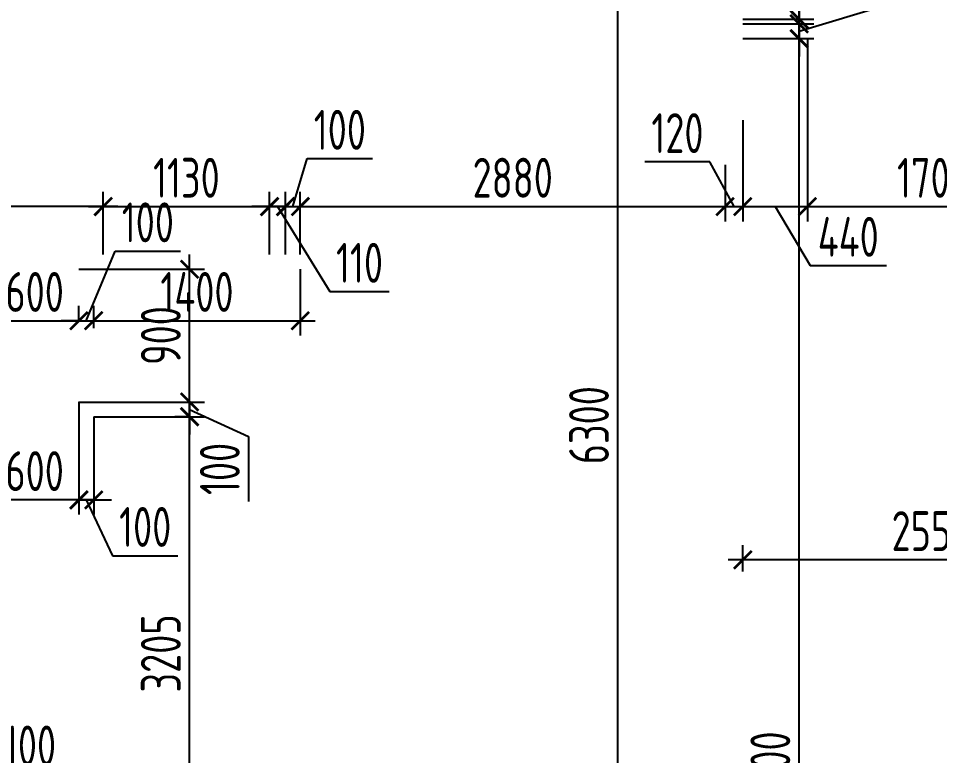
# Model space of a CAD drawing. Header units: millimetres. Extents: x -350007 to 536090, y -888 to 198380.
# Drawn here: x -204945 to -198700, y 101413 to 106406 of the extents above; entities that cross this region are included whole.
import ezdxf

# ---------------------------------------------------------------- set-up
doc = ezdxf.new("R2010")
doc.units = ezdxf.units.MM
doc.layers.add('АР_Размеры нов.', color=15, linetype='Continuous', lineweight=0)
doc.styles.add('ISOCPEUR', font='isocpeur.ttf', dxfattribs={"width": 0.7})
doc.dimstyles.new('R_100', dxfattribs={"dimtxt": 270, "dimasz": 120, "dimexe": 100, "dimexo": 0, "dimgap": 60, "dimtad": 1, "dimdec": 0, "dimrnd": 5, "dimzin": 0, "dimdsep": 46, "dimtxsty": 'ISOCPEUR', "dimblk": 'ARCHTICK', "dimcen": 0, "dimdle": 100, "dimclrd": 256, "dimclre": 256, "dimclrt": 256, "dimadec": 0, "dimazin": 0, "dimtfac": 2, "dimtdec": 0, "dimtofl": 0, "dimtmove": 1, "dimatfit": 3, "dimfxl": 1, "dimtvp": 3, "dimtolj": 1, "dimtzin": 0, "dimarcsym": 0})

# ---------------------------------------------------------------- blocks, each defined once
blk = doc.blocks.new('_ArchTick')
at = {"color": 0, "linetype": 'ByBlock', "const_width": 0.15}
blk.add_lwpolyline([(-0.5, -0.5), (0.5, 0.5)], dxfattribs=at)
blk = doc.blocks.new('*D2752')
at = {"layer": 'Defpoints', "color": 0, "ltscale": 100, "transparency": 16777216}
for p in [(-203241.9, 105131.6), (-204369.9, 104807.7), (-203241.9, 104807.7)]:
    blk.add_point(p, dxfattribs=at)
at = {"layer": 'АР_Размеры нов.', "lineweight": -2, "ltscale": 100, "transparency": 16777216}
for p, q in [((-204369.9, 104807.7), (-204369.9, 105231.6)), ((-203241.9, 104807.7), (-203241.9, 105231.6)), ((-204469.9, 105131.6), (-203141.9, 105131.6))]:
    blk.add_line(p, q, dxfattribs=at)
at = {"layer": 'АР_Размеры нов.', "lineweight": -2, "ltscale": 100, "transparency": 16777216, "xscale": 120, "yscale": 120, "zscale": 120, "rotation": 180}
blk.add_blockref('_ArchTick', (-204369.9, 105131.6), dxfattribs=at)
at = {"layer": 'АР_Размеры нов.', "lineweight": -2, "ltscale": 100, "transparency": 16777216, "xscale": 120, "yscale": 120, "zscale": 120}
blk.add_blockref('_ArchTick', (-203241.9, 105131.6), dxfattribs=at)
at = {"layer": 'АР_Размеры нов.', "ltscale": 100, "transparency": 16777216, "insert": (-203805.9, 105326.6), "char_height": 270, "attachment_point": 5, "style": 'ISOCPEUR'}
blk.add_mtext('\\A1;1130', dxfattribs=at)
blk = doc.blocks.new('*D3033')
at = {"layer": 'Defpoints', "color": 0, "ltscale": 500, "transparency": 16777216}
for p in [(-200033.9, 106269.4), (-199652.6, 106269.4), (-200033.9, 96270.7)]:
    blk.add_point(p, dxfattribs=at)
at = {"layer": 'АР_Размеры нов.', "lineweight": -2, "ltscale": 500, "transparency": 16777216}
for p, q in [((-199652.6, 96170.7), (-199652.6, 106369.4)), ((-200033.9, 106269.4), (-199552.6, 106269.4)), ((-200033.9, 96270.7), (-199552.6, 96270.7))]:
    blk.add_line(p, q, dxfattribs=at)
at = {"layer": 'АР_Размеры нов.', "lineweight": -2, "ltscale": 500, "transparency": 16777216, "xscale": 120, "yscale": 120, "zscale": 120}
for p, rotation in [((-199652.6, 106269.4), 90), ((-199652.6, 96270.7), 270)]:
    blk.add_blockref('_ArchTick', p, dxfattribs=dict(at, rotation=rotation))
at = {"layer": 'АР_Размеры нов.', "lineweight": 13, "ltscale": 500, "transparency": 16777216, "insert": (-199847.6, 101270), "char_height": 270, "attachment_point": 5, "rotation": 90, "style": 'ISOCPEUR'}
blk.add_mtext('\\A1;10000', dxfattribs=at)
blk = doc.blocks.new('*D3035')
at = {"layer": 'Defpoints', "color": 0, "ltscale": 500, "transparency": 16777216}
for p in [(-203241.9, 105131.6), (-203241.9, 104807.5), (-203133.9, 104807.7)]:
    blk.add_point(p, dxfattribs=at)
at = {"layer": 'АР_Размеры нов.', "lineweight": -2, "ltscale": 500, "transparency": 16777216}
for p, q in [((-203241.9, 104807.5), (-203241.9, 105231.6)), ((-203133.9, 104807.7), (-203133.9, 105231.6)), ((-203241.9, 105131.6), (-203361.9, 105131.6)), ((-203133.9, 105131.6), (-203241.9, 105131.6)), ((-203187.9, 105131.6), (-202834.2, 104555.5)), ((-203133.9, 105131.6), (-203013.9, 105131.6)), ((-202834.2, 104555.5), (-202430.7, 104555.5))]:
    blk.add_line(p, q, dxfattribs=at)
at = {"layer": 'АР_Размеры нов.', "lineweight": -2, "ltscale": 500, "transparency": 16777216, "xscale": 120, "yscale": 120, "zscale": 120}
blk.add_blockref('_ArchTick', (-203241.9, 105131.6), dxfattribs=at)
at = {"layer": 'АР_Размеры нов.', "lineweight": -2, "ltscale": 500, "transparency": 16777216, "xscale": 120, "yscale": 120, "zscale": 120, "rotation": 180}
blk.add_blockref('_ArchTick', (-203133.9, 105131.6), dxfattribs=at)
at = {"layer": 'АР_Размеры нов.', "lineweight": 13, "ltscale": 500, "transparency": 16777216, "insert": (-202632.5, 104750.5), "char_height": 270, "attachment_point": 5, "style": 'ISOCPEUR'}
blk.add_mtext('\\A1;110', dxfattribs=at)
blk = doc.blocks.new('*D3036')
at = {"layer": 'Defpoints', "color": 0, "ltscale": 500, "transparency": 16777216}
for p in [(-208007.7, 105131.6), (-208007.7, 104807.7), (-204369.9, 104807.5)]:
    blk.add_point(p, dxfattribs=at)
at = {"layer": 'АР_Размеры нов.', "lineweight": -2, "ltscale": 500, "transparency": 16777216}
for p, q in [((-208007.7, 104807.7), (-208007.7, 105231.6)), ((-204369.9, 104807.5), (-204369.9, 105231.6)), ((-204269.9, 105131.6), (-208107.7, 105131.6))]:
    blk.add_line(p, q, dxfattribs=at)
at = {"layer": 'АР_Размеры нов.', "lineweight": -2, "ltscale": 500, "transparency": 16777216, "xscale": 120, "yscale": 120, "zscale": 120, "rotation": 180}
blk.add_blockref('_ArchTick', (-208007.7, 105131.6), dxfattribs=at)
at = {"layer": 'АР_Размеры нов.', "lineweight": -2, "ltscale": 500, "transparency": 16777216, "xscale": 120, "yscale": 120, "zscale": 120}
blk.add_blockref('_ArchTick', (-204369.9, 105131.6), dxfattribs=at)
at = {"layer": 'АР_Размеры нов.', "lineweight": 13, "ltscale": 500, "transparency": 16777216, "insert": (-206188.8, 105326.6), "char_height": 270, "attachment_point": 5, "style": 'ISOCPEUR'}
blk.add_mtext('\\A1;3640', dxfattribs=at)
blk = doc.blocks.new('*D3064')
at = {"layer": 'Defpoints', "color": 0, "ltscale": 500, "transparency": 16777216}
for p in [(-203033.9, 105131.6), (-203133.9, 104807.7), (-203033.9, 104807.7)]:
    blk.add_point(p, dxfattribs=at)
at = {"layer": 'АР_Размеры нов.', "lineweight": -2, "ltscale": 500, "transparency": 16777216}
for p, q in [((-203083.9, 105131.6), (-202986.4, 105456.6)), ((-202986.4, 105456.6), (-202545.1, 105456.6)), ((-203133.9, 104807.7), (-203133.9, 105231.6)), ((-203033.9, 104807.7), (-203033.9, 105231.6)), ((-203133.9, 105131.6), (-203253.9, 105131.6)), ((-203133.9, 105131.6), (-203033.9, 105131.6)), ((-203033.9, 105131.6), (-202913.9, 105131.6))]:
    blk.add_line(p, q, dxfattribs=at)
at = {"layer": 'АР_Размеры нов.', "lineweight": -2, "ltscale": 500, "transparency": 16777216, "xscale": 120, "yscale": 120, "zscale": 120}
blk.add_blockref('_ArchTick', (-203133.9, 105131.6), dxfattribs=at)
at = {"layer": 'АР_Размеры нов.', "lineweight": -2, "ltscale": 500, "transparency": 16777216, "xscale": 120, "yscale": 120, "zscale": 120, "rotation": 180}
blk.add_blockref('_ArchTick', (-203033.9, 105131.6), dxfattribs=at)
at = {"layer": 'АР_Размеры нов.', "lineweight": 13, "ltscale": 500, "transparency": 16777216, "insert": (-202765.7, 105651.6), "char_height": 270, "attachment_point": 5, "style": 'ISOCPEUR'}
blk.add_mtext('\\A1;100', dxfattribs=at)
blk = doc.blocks.new('*D3065')
at = {"layer": 'Defpoints', "color": 0, "ltscale": 500, "transparency": 16777216}
for p in [(-200153.9, 105414.4), (-200153.9, 105131.6), (-203033.9, 104807.7)]:
    blk.add_point(p, dxfattribs=at)
at = {"layer": 'АР_Размеры нов.', "lineweight": -2, "ltscale": 500, "transparency": 16777216}
for p, q in [((-200153.9, 105414.4), (-200153.9, 105031.6)), ((-203033.9, 104807.7), (-203033.9, 105231.6)), ((-203133.9, 105131.6), (-200053.9, 105131.6))]:
    blk.add_line(p, q, dxfattribs=at)
at = {"layer": 'АР_Размеры нов.', "lineweight": -2, "ltscale": 500, "transparency": 16777216, "xscale": 120, "yscale": 120, "zscale": 120, "rotation": 180}
blk.add_blockref('_ArchTick', (-203033.9, 105131.6), dxfattribs=at)
at = {"layer": 'АР_Размеры нов.', "lineweight": -2, "ltscale": 500, "transparency": 16777216, "xscale": 120, "yscale": 120, "zscale": 120}
blk.add_blockref('_ArchTick', (-200153.9, 105131.6), dxfattribs=at)
at = {"layer": 'АР_Размеры нов.', "lineweight": 13, "ltscale": 500, "transparency": 16777216, "insert": (-201593.9, 105326.6), "char_height": 270, "attachment_point": 5, "style": 'ISOCPEUR'}
blk.add_mtext('\\A1;2880', dxfattribs=at)
blk = doc.blocks.new('*D3066')
at = {"layer": 'Defpoints', "color": 0, "ltscale": 500, "transparency": 16777216}
for p in [(-199595.8, 106269.4), (-200033.9, 105717.8), (-199595.8, 105131.6)]:
    blk.add_point(p, dxfattribs=at)
at = {"layer": 'АР_Размеры нов.', "lineweight": -2, "ltscale": 500, "transparency": 16777216}
for p, q in [((-199595.8, 106269.4), (-199595.8, 105031.6)), ((-200033.9, 105717.8), (-200033.9, 105031.6)), ((-200133.9, 105131.6), (-199495.8, 105131.6)), ((-199814.9, 105131.6), (-199577.9, 104731.6)), ((-199577.9, 104731.6), (-199061, 104731.6))]:
    blk.add_line(p, q, dxfattribs=at)
at = {"layer": 'АР_Размеры нов.', "lineweight": -2, "ltscale": 500, "transparency": 16777216, "xscale": 120, "yscale": 120, "zscale": 120, "rotation": 180}
blk.add_blockref('_ArchTick', (-200033.9, 105131.6), dxfattribs=at)
at = {"layer": 'АР_Размеры нов.', "lineweight": -2, "ltscale": 500, "transparency": 16777216, "xscale": 120, "yscale": 120, "zscale": 120}
blk.add_blockref('_ArchTick', (-199595.8, 105131.6), dxfattribs=at)
at = {"layer": 'АР_Размеры нов.', "lineweight": 13, "ltscale": 500, "transparency": 16777216, "insert": (-199319.5, 104926.6), "char_height": 270, "attachment_point": 5, "style": 'ISOCPEUR'}
blk.add_mtext('\\A1;440', dxfattribs=at)
blk = doc.blocks.new('*D3067')
at = {"layer": 'Defpoints', "color": 0, "ltscale": 500, "transparency": 16777216}
for p in [(-199595.8, 106269.4), (-197895.8, 106269.4), (-197895.8, 105131.6)]:
    blk.add_point(p, dxfattribs=at)
at = {"layer": 'АР_Размеры нов.', "lineweight": -2, "ltscale": 500, "transparency": 16777216}
for p, q in [((-199595.8, 106269.4), (-199595.8, 105031.6)), ((-197895.8, 106269.4), (-197895.8, 105031.6)), ((-199695.8, 105131.6), (-197795.8, 105131.6))]:
    blk.add_line(p, q, dxfattribs=at)
at = {"layer": 'АР_Размеры нов.', "lineweight": -2, "ltscale": 500, "transparency": 16777216, "xscale": 120, "yscale": 120, "zscale": 120, "rotation": 180}
blk.add_blockref('_ArchTick', (-199595.8, 105131.6), dxfattribs=at)
at = {"layer": 'АР_Размеры нов.', "lineweight": -2, "ltscale": 500, "transparency": 16777216, "xscale": 120, "yscale": 120, "zscale": 120}
blk.add_blockref('_ArchTick', (-197895.8, 105131.6), dxfattribs=at)
at = {"layer": 'АР_Размеры нов.', "lineweight": 13, "ltscale": 500, "transparency": 16777216, "insert": (-198745.8, 105326.6), "char_height": 270, "attachment_point": 5, "style": 'ISOCPEUR'}
blk.add_mtext('\\A1;1700', dxfattribs=at)
blk = doc.blocks.new('*D3085')
at = {"layer": 'Defpoints', "color": 0, "transparency": 16777216}
for p in [(-205134.4, 103807.7), (-204534.4, 103807.7), (-205134.4, 103144.5)]:
    blk.add_point(p, dxfattribs=at)
at = {"layer": 'АР_Размеры нов.', "lineweight": -2, "transparency": 16777216}
for p, q in [((-205134.4, 103807.7), (-205134.4, 103044.5)), ((-204534.4, 103807.7), (-204534.4, 103044.5)), ((-204434.4, 103144.5), (-205234.4, 103144.5))]:
    blk.add_line(p, q, dxfattribs=at)
at = {"layer": 'АР_Размеры нов.', "lineweight": -2, "transparency": 16777216, "xscale": 120, "yscale": 120, "zscale": 120, "rotation": 180}
blk.add_blockref('_ArchTick', (-205134.4, 103144.5), dxfattribs=at)
at = {"layer": 'АР_Размеры нов.', "lineweight": -2, "transparency": 16777216, "xscale": 120, "yscale": 120, "zscale": 120}
blk.add_blockref('_ArchTick', (-204534.4, 103144.5), dxfattribs=at)
at = {"layer": 'АР_Размеры нов.', "transparency": 16777216, "insert": (-204834.4, 103339.5), "char_height": 270, "attachment_point": 5, "style": 'ISOCPEUR'}
blk.add_mtext('\\A1;600', dxfattribs=at)
blk = doc.blocks.new('*D3086')
at = {"layer": 'Defpoints', "color": 0, "transparency": 16777216}
for p in [(-204534.4, 104707.7), (-203784.3, 104707.7), (-204536.9, 103807.7)]:
    blk.add_point(p, dxfattribs=at)
at = {"layer": 'АР_Размеры нов.', "lineweight": -2, "transparency": 16777216}
for p, q in [((-203784.3, 103707.7), (-203784.3, 104807.7)), ((-204534.4, 104707.7), (-203684.3, 104707.7)), ((-204536.9, 103807.7), (-203684.3, 103807.7))]:
    blk.add_line(p, q, dxfattribs=at)
at = {"layer": 'АР_Размеры нов.', "lineweight": -2, "transparency": 16777216, "xscale": 120, "yscale": 120, "zscale": 120}
for p, rotation in [((-203784.3, 104707.7), 90), ((-203784.3, 103807.7), 270)]:
    blk.add_blockref('_ArchTick', p, dxfattribs=dict(at, rotation=rotation))
at = {"layer": 'АР_Размеры нов.', "transparency": 16777216, "insert": (-203979.3, 104257.7), "char_height": 270, "attachment_point": 5, "rotation": 90, "style": 'ISOCPEUR'}
blk.add_mtext('\\A1;900', dxfattribs=at)
blk = doc.blocks.new('*D3087')
at = {"layer": 'Defpoints', "color": 0, "transparency": 16777216}
for p in [(-204434.4, 103807.7), (-204434.4, 103707.7), (-203784.3, 103707.7)]:
    blk.add_point(p, dxfattribs=at)
at = {"layer": 'АР_Размеры нов.', "lineweight": -2, "transparency": 16777216}
for p, q in [((-203784.3, 103807.7), (-203784.3, 103927.7)), ((-204434.4, 103807.7), (-203684.3, 103807.7)), ((-203784.3, 103807.7), (-203784.3, 103707.7)), ((-203784.3, 103757.7), (-203384.3, 103574.9)), ((-204434.4, 103707.7), (-203684.3, 103707.7)), ((-203784.3, 103707.7), (-203784.3, 103587.7)), ((-203384.3, 103574.9), (-203384.3, 103133.6))]:
    blk.add_line(p, q, dxfattribs=at)
at = {"layer": 'АР_Размеры нов.', "lineweight": -2, "transparency": 16777216, "xscale": 120, "yscale": 120, "zscale": 120}
for p, rotation in [((-203784.3, 103807.7), 270), ((-203784.3, 103707.7), 90)]:
    blk.add_blockref('_ArchTick', p, dxfattribs=dict(at, rotation=rotation))
at = {"layer": 'АР_Размеры нов.', "transparency": 16777216, "insert": (-203579.3, 103354.3), "char_height": 270, "attachment_point": 5, "rotation": 90, "style": 'ISOCPEUR'}
blk.add_mtext('\\A1;100', dxfattribs=at)
blk = doc.blocks.new('*D3088')
at = {"layer": 'Defpoints', "color": 0, "transparency": 16777216}
for p in [(-204534.4, 103807.7), (-204434.4, 103707.7), (-204434.4, 103144.5)]:
    blk.add_point(p, dxfattribs=at)
at = {"layer": 'АР_Размеры нов.', "lineweight": -2, "transparency": 16777216}
for p, q in [((-204534.4, 103807.7), (-204534.4, 103044.5)), ((-204434.4, 103707.7), (-204434.4, 103044.5)), ((-204534.4, 103144.5), (-204654.4, 103144.5)), ((-204534.4, 103144.5), (-204434.4, 103144.5)), ((-204484.4, 103144.5), (-204305.9, 102766.3)), ((-204434.4, 103144.5), (-204314.4, 103144.5)), ((-204305.9, 102766.3), (-203864.6, 102766.3))]:
    blk.add_line(p, q, dxfattribs=at)
at = {"layer": 'АР_Размеры нов.', "lineweight": -2, "transparency": 16777216, "xscale": 120, "yscale": 120, "zscale": 120}
blk.add_blockref('_ArchTick', (-204534.4, 103144.5), dxfattribs=at)
at = {"layer": 'АР_Размеры нов.', "lineweight": -2, "transparency": 16777216, "xscale": 120, "yscale": 120, "zscale": 120, "rotation": 180}
blk.add_blockref('_ArchTick', (-204434.4, 103144.5), dxfattribs=at)
at = {"layer": 'АР_Размеры нов.', "transparency": 16777216, "insert": (-204085.3, 102961.3), "char_height": 270, "attachment_point": 5, "style": 'ISOCPEUR'}
blk.add_mtext('\\A1;100', dxfattribs=at)
blk = doc.blocks.new('*D3118')
at = {"layer": 'Defpoints', "color": 0, "transparency": 16777216}
for p in [(-200033.9, 102738.2), (-200033.9, 102660.2), (-197484, 102660.2)]:
    blk.add_point(p, dxfattribs=at)
at = {"layer": 'АР_Размеры нов.', "lineweight": -2, "transparency": 16777216}
for p, q in [((-200033.9, 102660.2), (-200033.9, 102838.2)), ((-197484, 102660.2), (-197484, 102838.2)), ((-197384, 102738.2), (-200133.9, 102738.2))]:
    blk.add_line(p, q, dxfattribs=at)
at = {"layer": 'АР_Размеры нов.', "lineweight": -2, "transparency": 16777216, "xscale": 120, "yscale": 120, "zscale": 120, "rotation": 180}
blk.add_blockref('_ArchTick', (-200033.9, 102738.2), dxfattribs=at)
at = {"layer": 'АР_Размеры нов.', "lineweight": -2, "transparency": 16777216, "xscale": 120, "yscale": 120, "zscale": 120}
blk.add_blockref('_ArchTick', (-197484, 102738.2), dxfattribs=at)
at = {"layer": 'АР_Размеры нов.', "transparency": 16777216, "insert": (-198759, 102933.2), "char_height": 270, "attachment_point": 5, "style": 'ISOCPEUR'}
blk.add_mtext('\\A1;2550', dxfattribs=at)
blk = doc.blocks.new('*D3125')
at = {"layer": 'Defpoints', "color": 0, "transparency": 16777216}
for p in [(-203784.3, 103707.7), (-203784.3, 103707.7), (-203233.8, 100500.7)]:
    blk.add_point(p, dxfattribs=at)
at = {"layer": 'АР_Размеры нов.', "lineweight": -2, "transparency": 16777216}
for p, q in [((-203784.3, 100400.7), (-203784.3, 103807.7)), ((-203784.3, 103707.7), (-203884.3, 103707.7)), ((-203233.8, 100500.7), (-203884.3, 100500.7))]:
    blk.add_line(p, q, dxfattribs=at)
at = {"layer": 'АР_Размеры нов.', "lineweight": -2, "transparency": 16777216, "xscale": 120, "yscale": 120, "zscale": 120}
for p, rotation in [((-203784.3, 103707.7), 90), ((-203784.3, 100500.7), 270)]:
    blk.add_blockref('_ArchTick', p, dxfattribs=dict(at, rotation=rotation))
at = {"layer": 'АР_Размеры нов.', "transparency": 16777216, "insert": (-203979.3, 102104.2), "char_height": 270, "attachment_point": 5, "rotation": 90, "style": 'ISOCPEUR'}
blk.add_mtext('\\A1;3205', dxfattribs=at)
blk = doc.blocks.new('*D3128')
at = {"layer": 'Defpoints', "color": 0, "transparency": 16777216}
for p in [(-200881.8, 106800.7), (-200433.9, 106800.7), (-200433.9, 100500.7)]:
    blk.add_point(p, dxfattribs=at)
at = {"layer": 'АР_Размеры нов.', "lineweight": -2, "transparency": 16777216}
for p, q in [((-200881.8, 100400.7), (-200881.8, 106900.7)), ((-200433.9, 106800.7), (-200981.8, 106800.7)), ((-200433.9, 100500.7), (-200981.8, 100500.7))]:
    blk.add_line(p, q, dxfattribs=at)
at = {"layer": 'АР_Размеры нов.', "lineweight": -2, "transparency": 16777216, "xscale": 120, "yscale": 120, "zscale": 120}
for p, rotation in [((-200881.8, 106800.7), 90), ((-200881.8, 100500.7), 270)]:
    blk.add_blockref('_ArchTick', p, dxfattribs=dict(at, rotation=rotation))
at = {"layer": 'АР_Размеры нов.', "transparency": 16777216, "insert": (-201076.8, 103650.7), "char_height": 270, "attachment_point": 5, "rotation": 90, "style": 'ISOCPEUR'}
blk.add_mtext('\\A1;6300', dxfattribs=at)
blk = doc.blocks.new('*D4010')
at = {"layer": 'Defpoints', "color": 0, "transparency": 16777216}
for p in [(-200153.9, 105223), (-200033.9, 105223), (-200033.9, 105131.6)]:
    blk.add_point(p, dxfattribs=at)
at = {"layer": 'АР_Размеры нов.', "lineweight": -2, "transparency": 16777216}
for p, q in [((-200256.7, 105434.1), (-200698, 105434.1)), ((-200093.9, 105131.6), (-200256.7, 105434.1)), ((-200153.9, 105223), (-200153.9, 105031.6)), ((-200033.9, 105223), (-200033.9, 105031.6)), ((-200253.9, 105131.6), (-199933.9, 105131.6))]:
    blk.add_line(p, q, dxfattribs=at)
at = {"layer": 'АР_Размеры нов.', "lineweight": -2, "transparency": 16777216, "xscale": 120, "yscale": 120, "zscale": 120, "rotation": 180}
blk.add_blockref('_ArchTick', (-200153.9, 105131.6), dxfattribs=at)
at = {"layer": 'АР_Размеры нов.', "lineweight": -2, "transparency": 16777216, "xscale": 120, "yscale": 120, "zscale": 120}
blk.add_blockref('_ArchTick', (-200033.9, 105131.6), dxfattribs=at)
at = {"layer": 'АР_Размеры нов.', "transparency": 16777216, "insert": (-200477.4, 105629.1), "char_height": 270, "attachment_point": 5, "style": 'ISOCPEUR'}
blk.add_mtext('\\A1;120', dxfattribs=at)
blk = doc.blocks.new('*D4030')
at = {"layer": 'Defpoints', "color": 0, "transparency": 16777216}
for p in [(-204534.4, 104358.3), (-204534.4, 104351.9), (-205134.4, 104312.9)]:
    blk.add_point(p, dxfattribs=at)
at = {"layer": 'АР_Размеры нов.', "lineweight": -2, "transparency": 16777216}
for p, q in [((-205134.4, 104312.9), (-205134.4, 104458.3)), ((-204534.4, 104351.9), (-204534.4, 104458.3)), ((-205234.4, 104358.3), (-204434.4, 104358.3))]:
    blk.add_line(p, q, dxfattribs=at)
at = {"layer": 'АР_Размеры нов.', "lineweight": -2, "transparency": 16777216, "xscale": 120, "yscale": 120, "zscale": 120, "rotation": 180}
blk.add_blockref('_ArchTick', (-205134.4, 104358.3), dxfattribs=at)
at = {"layer": 'АР_Размеры нов.', "lineweight": -2, "transparency": 16777216, "xscale": 120, "yscale": 120, "zscale": 120}
blk.add_blockref('_ArchTick', (-204534.4, 104358.3), dxfattribs=at)
at = {"layer": 'АР_Размеры нов.', "transparency": 16777216, "insert": (-204834.4, 104553.3), "char_height": 270, "attachment_point": 5, "style": 'ISOCPEUR'}
blk.add_mtext('\\A1;600', dxfattribs=at)
blk = doc.blocks.new('*D4031')
at = {"layer": 'Defpoints', "color": 0, "transparency": 16777216}
for p in [(-204534.4, 104351.9), (-204434.4, 104358.3), (-204434.4, 104308.1)]:
    blk.add_point(p, dxfattribs=at)
at = {"layer": 'АР_Размеры нов.', "lineweight": -2, "transparency": 16777216}
for p, q in [((-204484.4, 104358.3), (-204287.8, 104829.8)), ((-204287.8, 104829.8), (-203846.5, 104829.8)), ((-204534.4, 104351.9), (-204534.4, 104458.3)), ((-204434.4, 104308.1), (-204434.4, 104458.3)), ((-204534.4, 104358.3), (-204654.4, 104358.3)), ((-204534.4, 104358.3), (-204434.4, 104358.3)), ((-204434.4, 104358.3), (-204314.4, 104358.3))]:
    blk.add_line(p, q, dxfattribs=at)
at = {"layer": 'АР_Размеры нов.', "lineweight": -2, "transparency": 16777216, "xscale": 120, "yscale": 120, "zscale": 120}
blk.add_blockref('_ArchTick', (-204534.4, 104358.3), dxfattribs=at)
at = {"layer": 'АР_Размеры нов.', "lineweight": -2, "transparency": 16777216, "xscale": 120, "yscale": 120, "zscale": 120, "rotation": 180}
blk.add_blockref('_ArchTick', (-204434.4, 104358.3), dxfattribs=at)
at = {"layer": 'АР_Размеры нов.', "transparency": 16777216, "insert": (-204067.2, 105024.8), "char_height": 270, "attachment_point": 5, "style": 'ISOCPEUR'}
blk.add_mtext('\\A1;100', dxfattribs=at)
blk = doc.blocks.new('*D4032')
at = {"layer": 'Defpoints', "color": 0, "transparency": 16777216}
for p in [(-203033.9, 104707.7), (-203033.9, 104358.3), (-204434.4, 104308.1)]:
    blk.add_point(p, dxfattribs=at)
at = {"layer": 'АР_Размеры нов.', "lineweight": -2, "transparency": 16777216}
for p, q in [((-203033.9, 104707.7), (-203033.9, 104258.3)), ((-204434.4, 104308.1), (-204434.4, 104458.3)), ((-204534.4, 104358.3), (-202933.9, 104358.3))]:
    blk.add_line(p, q, dxfattribs=at)
at = {"layer": 'АР_Размеры нов.', "lineweight": -2, "transparency": 16777216, "xscale": 120, "yscale": 120, "zscale": 120, "rotation": 180}
blk.add_blockref('_ArchTick', (-204434.4, 104358.3), dxfattribs=at)
at = {"layer": 'АР_Размеры нов.', "lineweight": -2, "transparency": 16777216, "xscale": 120, "yscale": 120, "zscale": 120}
blk.add_blockref('_ArchTick', (-203033.9, 104358.3), dxfattribs=at)
at = {"layer": 'АР_Размеры нов.', "transparency": 16777216, "insert": (-203734.2, 104553.3), "char_height": 270, "attachment_point": 5, "style": 'ISOCPEUR'}
blk.add_mtext('\\A1;1400', dxfattribs=at)
blk = doc.blocks.new('*D4036')
at = {"layer": 'Defpoints', "color": 0, "transparency": 16777216}
for p in [(-205134.4, 100960.5), (-205234.4, 100736.2), (-205134.4, 100736.2)]:
    blk.add_point(p, dxfattribs=at)
at = {"layer": 'АР_Размеры нов.', "lineweight": -2, "transparency": 16777216}
for p, q in [((-205184.4, 100960.5), (-205086.9, 101285.5)), ((-205086.9, 101285.5), (-204645.6, 101285.5)), ((-205234.4, 100736.2), (-205234.4, 101060.5)), ((-205134.4, 100736.2), (-205134.4, 101060.5)), ((-205234.4, 100960.5), (-205354.4, 100960.5)), ((-205234.4, 100960.5), (-205134.4, 100960.5)), ((-205134.4, 100960.5), (-205014.4, 100960.5))]:
    blk.add_line(p, q, dxfattribs=at)
at = {"layer": 'АР_Размеры нов.', "lineweight": -2, "transparency": 16777216, "xscale": 120, "yscale": 120, "zscale": 120}
blk.add_blockref('_ArchTick', (-205234.4, 100960.5), dxfattribs=at)
at = {"layer": 'АР_Размеры нов.', "lineweight": -2, "transparency": 16777216, "xscale": 120, "yscale": 120, "zscale": 120, "rotation": 180}
blk.add_blockref('_ArchTick', (-205134.4, 100960.5), dxfattribs=at)
at = {"layer": 'АР_Размеры нов.', "transparency": 16777216, "insert": (-204866.2, 101480.5), "char_height": 270, "attachment_point": 5, "style": 'ISOCPEUR'}
blk.add_mtext('\\A1;100', dxfattribs=at)
blk = doc.blocks.new('*D4042')
at = {"layer": 'Defpoints', "color": 0, "transparency": 16777216}
for p in [(-200033.9, 106369.4), (-199652.6, 106369.4), (-200033.9, 106269.4)]:
    blk.add_point(p, dxfattribs=at)
at = {"layer": 'АР_Размеры нов.', "lineweight": -2, "transparency": 16777216}
for p, q in [((-199057.6, 106497.9), (-199057.6, 106939.2)), ((-199652.6, 106319.4), (-199057.6, 106497.9)), ((-199652.6, 106369.4), (-199652.6, 106489.4)), ((-200033.9, 106369.4), (-199552.6, 106369.4)), ((-199652.6, 106269.4), (-199652.6, 106369.4)), ((-200033.9, 106269.4), (-199552.6, 106269.4)), ((-199652.6, 106269.4), (-199652.6, 106149.4))]:
    blk.add_line(p, q, dxfattribs=at)
at = {"layer": 'АР_Размеры нов.', "lineweight": -2, "transparency": 16777216, "xscale": 120, "yscale": 120, "zscale": 120}
for p, rotation in [((-199652.6, 106369.4), 270), ((-199652.6, 106269.4), 90)]:
    blk.add_blockref('_ArchTick', p, dxfattribs=dict(at, rotation=rotation))
at = {"layer": 'АР_Размеры нов.', "transparency": 16777216, "insert": (-199252.6, 106718.5), "char_height": 270, "attachment_point": 5, "rotation": 90, "style": 'ISOCPEUR'}
blk.add_mtext('\\A1;100', dxfattribs=at)
blk = doc.blocks.new('*D4043')
at = {"layer": 'Defpoints', "color": 0, "transparency": 16777216}
for p in [(-200033.9, 106400.7), (-199652.6, 106400.7), (-200033.9, 106369.4)]:
    blk.add_point(p, dxfattribs=at)
at = {"layer": 'АР_Размеры нов.', "lineweight": -2, "transparency": 16777216}
for p, q in [((-199652.6, 107131.9), (-199652.6, 106400.7)), ((-199652.6, 106400.7), (-199652.6, 106520.7)), ((-200033.9, 106400.7), (-199552.6, 106400.7)), ((-199652.6, 106369.4), (-199652.6, 106400.7)), ((-200033.9, 106369.4), (-199552.6, 106369.4)), ((-199652.6, 106369.4), (-199652.6, 106249.4))]:
    blk.add_line(p, q, dxfattribs=at)
at = {"layer": 'АР_Размеры нов.', "lineweight": -2, "transparency": 16777216, "xscale": 120, "yscale": 120, "zscale": 120}
for p, rotation in [((-199652.6, 106400.7), 270), ((-199652.6, 106369.4), 90)]:
    blk.add_blockref('_ArchTick', p, dxfattribs=dict(at, rotation=rotation))
at = {"layer": 'АР_Размеры нов.', "transparency": 16777216, "insert": (-199847.6, 106958.5), "char_height": 270, "attachment_point": 5, "rotation": 90, "style": 'ISOCPEUR'}
blk.add_mtext('\\A1;30', dxfattribs=at)

msp = doc.modelspace()

# ---------------------------------------------------------------- dimensions: what is measured, and where the dimension line sits
at = {"layer": 'АР_Размеры нов.'}
for base, p1, p2, picture, middle in [((-199652.6, 106400.7), (-200033.9, 106369.4), (-200033.9, 106400.7), '*D4043', (-199708.8, 106958.5)), ((-203784.3, 103707.7), (-204434.4, 103807.7), (-204434.4, 103707.7), '*D3087', (-203384.3, 103514.9))]:
    dim = msp.add_linear_dim(base=base, p1=p1, p2=p2, angle=90, dimstyle='R_100', override={"dimpost": '\\X'}, dxfattribs=at)
    dim.commit()
    dim.dimension.update_dxf_attribs({"geometry": picture, "text_midpoint": middle, "dimtype": 160})
for base, p1, p2, picture, middle in [((-199652.6, 106369.4), (-200033.9, 106269.4), (-200033.9, 106369.4), '*D4042', (-199252.6, 106557.9)), ((-200881.8, 106800.7), (-200433.9, 100500.7), (-200433.9, 106800.7), '*D3128', (-201076.8, 103650.7)), ((-203784.3, 104707.7), (-204536.9, 103807.7), (-204534.4, 104707.7), '*D3086', (-203979.3, 104257.7)), ((-203784.3, 103707.7), (-203233.8, 100500.7), (-203784.3, 103707.7), '*D3125', (-203979.3, 102104.2))]:
    dim = msp.add_linear_dim(base=base, p1=p1, p2=p2, angle=90, dimstyle='R_100', override={"dimpost": '\\X'}, dxfattribs=at)
    dim.commit()
    dim.dimension.update_dxf_attribs({"geometry": picture, "text_midpoint": middle})
at = {"layer": 'АР_Размеры нов.', "lineweight": 13, "ltscale": 500}
dim = msp.add_linear_dim(base=(-199652.6, 106269.4), p1=(-200033.9, 96270.7), p2=(-200033.9, 106269.4), angle=90, dimstyle='R_100', override={"dimpost": '\\X'}, dxfattribs=at)
dim.commit()
dim.dimension.update_dxf_attribs({"geometry": '*D3033', "text_midpoint": (-199847.6, 101270)})
for base, p1, p2, picture, middle in [((-199595.8, 105131.6), (-200033.9, 105717.8), (-199595.8, 106269.4), '*D3066', (-199517.9, 104731.6)), ((-203241.9, 105131.6), (-203133.9, 104807.7), (-203241.9, 104807.5), '*D3035', (-202774.2, 104555.5))]:
    dim = msp.add_linear_dim(base=base, p1=p1, p2=p2, dimstyle='R_100', override={"dimpost": '\\X'}, dxfattribs=at)
    dim.commit()
    dim.dimension.update_dxf_attribs({"geometry": picture, "text_midpoint": middle, "dimtype": 160})
for base, p1, p2, picture, middle in [((-197895.8, 105131.6), (-199595.8, 106269.4), (-197895.8, 106269.4), '*D3067', (-198745.8, 105326.6)), ((-203033.9, 105131.6), (-203133.9, 104807.7), (-203033.9, 104807.7), '*D3064', (-202926.4, 105651.6)), ((-208007.7, 105131.6), (-204369.9, 104807.5), (-208007.7, 104807.7), '*D3036', (-206188.8, 105326.6)), ((-200153.9, 105131.6), (-203033.9, 104807.7), (-200153.9, 105414.4), '*D3065', (-201593.9, 105326.6))]:
    dim = msp.add_linear_dim(base=base, p1=p1, p2=p2, dimstyle='R_100', override={"dimpost": '\\X'}, dxfattribs=at)
    dim.commit()
    dim.dimension.update_dxf_attribs({"geometry": picture, "text_midpoint": middle})
at = {"layer": 'АР_Размеры нов.'}
for base, p1, p2, picture, middle in [((-200033.9, 105131.6), (-200153.9, 105223), (-200033.9, 105223), '*D4010', (-200316.7, 105434.1)), ((-204434.4, 104358.3), (-204534.4, 104351.9), (-204434.4, 104308.1), '*D4031', (-204227.8, 104829.8)), ((-204434.4, 103144.5), (-204534.4, 103807.7), (-204434.4, 103707.7), '*D3088', (-204245.9, 102766.3))]:
    dim = msp.add_linear_dim(base=base, p1=p1, p2=p2, dimstyle='R_100', override={"dimpost": '\\X'}, dxfattribs=at)
    dim.commit()
    dim.dimension.update_dxf_attribs({"geometry": picture, "text_midpoint": middle, "dimtype": 160})
at = {"layer": 'АР_Размеры нов.', "ltscale": 100}
dim = msp.add_linear_dim(base=(-203241.9, 105131.6), p1=(-204369.9, 104807.7), p2=(-203241.9, 104807.7), dimstyle='R_100', override={"dimpost": '\\X', "dimfxl": 300, "dimarcsym": 1}, dxfattribs=at)
dim.commit()
dim.dimension.update_dxf_attribs({"geometry": '*D2752', "text_midpoint": (-203805.9, 105326.6)})
at = {"layer": 'АР_Размеры нов.'}
for base, p1, p2, picture, middle in [((-204534.4, 104358.3), (-205134.4, 104312.9), (-204534.4, 104351.9), '*D4030', (-204834.4, 104553.3)), ((-203033.9151, 104358.2529), (-204434.4127, 104308.1066), (-203033.9151, 104707.668), '*D4032', (-203734.1639, 104553.2529)), ((-205134.4, 103144.5), (-204534.4, 103807.7), (-205134.4, 103807.7), '*D3085', (-204834.4, 103339.5)), ((-200033.9, 102738.2), (-197484, 102660.2), (-200033.9, 102660.2), '*D3118', (-198759, 102933.2)), ((-205134.4, 100960.5), (-205234.4, 100736.2), (-205134.4, 100736.2), '*D4036', (-205026.9, 101480.5))]:
    dim = msp.add_linear_dim(base=base, p1=p1, p2=p2, dimstyle='R_100', override={"dimpost": '\\X'}, dxfattribs=at)
    dim.commit()
    dim.dimension.update_dxf_attribs({"geometry": picture, "text_midpoint": middle})

doc.saveas('drawing.dxf')
